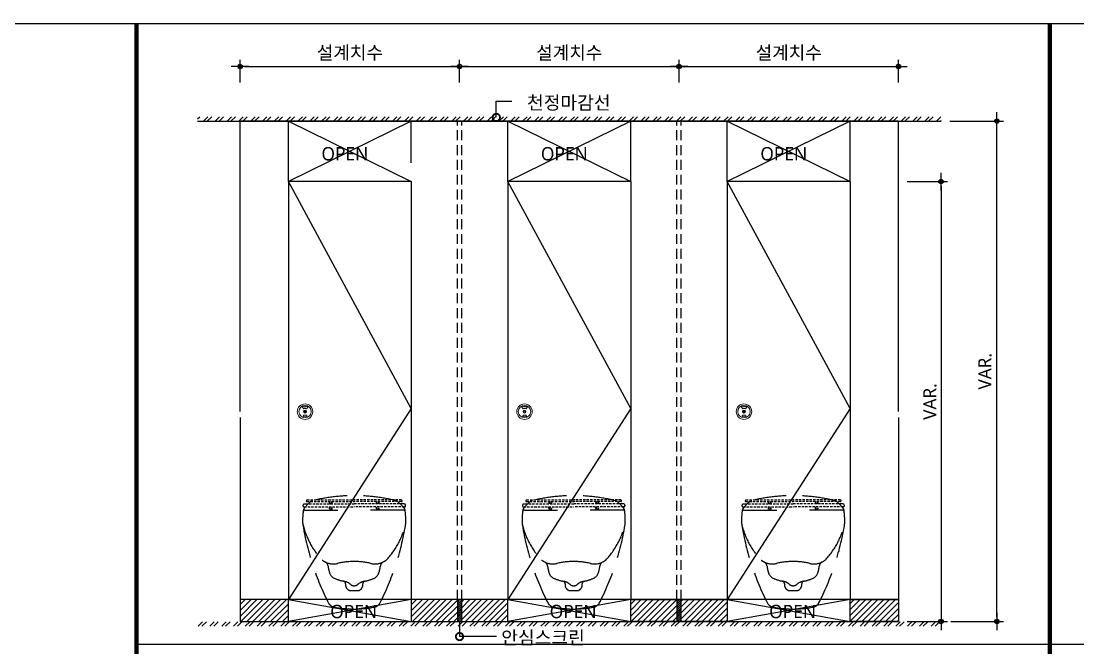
# Model space of a CAD drawing. Extents: x -256 to 8104, y -176 to 5714.
# Drawn here: x 2221 to 4629, y 4116 to 5543 of the extents above; entities that cross this region are included whole.
import ezdxf
from ezdxf.enums import TextEntityAlignment as Align

# ---------------------------------------------------------------- set-up
doc = ezdxf.new("R2010")
doc.units = 0
doc.header["$LTSCALE"] = 30
doc.linetypes.add('HIDDEN', pattern=[0.375, 0.25, -0.125])
doc.layers.get('0').update_dxf_attribs({"linetype": 'CONTINUOUS'})
doc.layers.get('DEFPOINTS').update_dxf_attribs({"linetype": 'CONTINUOUS'})
for name, color, linetype in [('DIM', 7, 'CONTINUOUS'), ('HAT', 8, 'CONTINUOUS'), ('HID', 9, 'HIDDEN'), ('문자', 3, 'CONTINUOUS'), ('부자재', 4, 'CONTINUOUS'), ('잠금쇠(회전형)', 4, 'CONTINUOUS'), ('치수', 1, 'CONTINUOUS'), ('판넬', 2, 'CONTINUOUS'), ('해치', 8, 'CONTINUOUS')]:
    doc.layers.add(name, color=color, linetype=linetype)
doc.styles.add('HDW', font='gulim.ttc')
doc.styles.add('돋움', font='malgun.ttf')
doc.dimstyles.new('10', dxfattribs={"dimscale": 10, "dimtxt": 3, "dimasz": 1, "dimexe": 1.5, "dimexo": 2, "dimgap": 1, "dimtad": 1, "dimdec": 0, "dimlunit": 6, "dimtxsty": '돋움', "dimblk": 'DIMDOT', "dimcen": -1, "dimdle": 1.5, "dimclrt": 3, "dimazin": 3, "dimtfac": 1, "dimtdec": 0, "dimtix": 1, "dimtmove": 2, "dimatfit": 3, "dimldrblk": 'DIMDOT', "dimarcsym": 0})

# ---------------------------------------------------------------- blocks, each defined once
blk = doc.blocks.new('DIMDOT')
at = {"linetype": 'Continuous'}
blk.add_line((-2, 0), (2, 0), dxfattribs=at)
for radius in [0.5, 0.25]:
    blk.add_circle((0, 0), radius, dxfattribs=at)
blk = doc.blocks.new('*D719')
at = {"layer": 'DEFPOINTS', "color": 0}
for p in [(67946.5, 3876.5), (67446.5, 3820.2), (67946.5, 3820.2)]:
    blk.add_point(p, dxfattribs=at)
at = {"layer": 'DIM', "color": 0, "lineweight": -2, "ltscale": 10}
for p, q in [((67446.5, 3840.2), (67446.5, 3891.5)), ((67456.5, 3876.5), (67936.5, 3876.5)), ((67946.5, 3840.2), (67946.5, 3891.5))]:
    blk.add_line(p, q, dxfattribs=at)
at = {"layer": 'DIM', "color": 0, "lineweight": -2, "xscale": 10, "yscale": 10, "zscale": 10, "rotation": 180}
blk.add_blockref('DIMDOT', (67446.5, 3876.5), dxfattribs=at)
at = {"layer": 'DIM', "color": 0, "lineweight": -2, "xscale": 10, "yscale": 10, "zscale": 10}
blk.add_blockref('DIMDOT', (67946.5, 3876.5), dxfattribs=at)
at = {"layer": 'DIM', "color": 3, "insert": (67696.5, 3906.1), "char_height": 30, "attachment_point": 5, "style": '돋움'}
blk.add_mtext('설계치수', dxfattribs=at)
blk = doc.blocks.new('*D720')
at = {"layer": 'DEFPOINTS', "color": 0}
for p in [(68446.5, 3876.5), (67946.5, 3820.2), (68446.5, 3820.2)]:
    blk.add_point(p, dxfattribs=at)
at = {"layer": 'DIM', "color": 0, "lineweight": -2, "ltscale": 10}
for p, q in [((67946.5, 3840.2), (67946.5, 3891.5)), ((67956.5, 3876.5), (68436.5, 3876.5)), ((68446.5, 3840.2), (68446.5, 3891.5))]:
    blk.add_line(p, q, dxfattribs=at)
at = {"layer": 'DIM', "color": 0, "lineweight": -2, "xscale": 10, "yscale": 10, "zscale": 10, "rotation": 180}
blk.add_blockref('DIMDOT', (67946.5, 3876.5), dxfattribs=at)
at = {"layer": 'DIM', "color": 0, "lineweight": -2, "xscale": 10, "yscale": 10, "zscale": 10}
blk.add_blockref('DIMDOT', (68446.5, 3876.5), dxfattribs=at)
at = {"layer": 'DIM', "color": 3, "insert": (68196.5, 3906.1), "char_height": 30, "attachment_point": 5, "style": '돋움'}
blk.add_mtext('설계치수', dxfattribs=at)
blk = doc.blocks.new('*D721')
at = {"layer": 'DEFPOINTS', "color": 0}
for p in [(68946.5, 3876.5), (68446.5, 3820.2), (68946.5, 3820.2)]:
    blk.add_point(p, dxfattribs=at)
at = {"layer": 'DIM', "color": 0, "lineweight": -2, "ltscale": 10}
for p, q in [((68446.5, 3840.2), (68446.5, 3891.5)), ((68456.5, 3876.5), (68936.5, 3876.5)), ((68946.5, 3840.2), (68946.5, 3891.5))]:
    blk.add_line(p, q, dxfattribs=at)
at = {"layer": 'DIM', "color": 0, "lineweight": -2, "xscale": 10, "yscale": 10, "zscale": 10, "rotation": 180}
blk.add_blockref('DIMDOT', (68446.5, 3876.5), dxfattribs=at)
at = {"layer": 'DIM', "color": 0, "lineweight": -2, "xscale": 10, "yscale": 10, "zscale": 10}
blk.add_blockref('DIMDOT', (68946.5, 3876.5), dxfattribs=at)
at = {"layer": 'DIM', "color": 3, "insert": (68696.5, 3906.1), "char_height": 30, "attachment_point": 5, "style": '돋움'}
blk.add_mtext('설계치수', dxfattribs=at)
blk = doc.blocks.new('*D722')
at = {"layer": 'DEFPOINTS', "color": 0}
for p in [(68946.5, 3614.2), (68946.5, 2612.3), (69043.4, 2612.3)]:
    blk.add_point(p, dxfattribs=at)
at = {"layer": 'DIM', "color": 0, "lineweight": -2, "ltscale": 10}
for p, q in [((68966.5, 3614.2), (69058.4, 3614.2)), ((69043.4, 3604.2), (69043.4, 2622.3)), ((68966.5, 2612.3), (69058.4, 2612.3))]:
    blk.add_line(p, q, dxfattribs=at)
at = {"layer": 'DIM', "color": 0, "lineweight": -2, "xscale": 10, "yscale": 10, "zscale": 10}
for p, rotation in [((69043.4, 3614.2), 90), ((69043.4, 2612.3), 270)]:
    blk.add_blockref('DIMDOT', p, dxfattribs=dict(at, rotation=rotation))
at = {"layer": 'DIM', "color": 3, "insert": (69018.2, 3113.3), "char_height": 30, "attachment_point": 5, "rotation": 90, "style": '돋움'}
blk.add_mtext('VAR.', dxfattribs=at)
blk = doc.blocks.new('A$C460A2A32')
at = {"color": 0}
for p, q in [((2.8, 20), (0.5, 16)), ((2.8, 20), (8.6, 20)), ((3.9, 10), (162.3, 10)), ((8.6, 20), (162.3, 20)), ((12.8, 32), (11.2, 30.4)), ((12.6, 27), (162.3, 27)), ((12.8, 32), (162.3, 32)), ((311.8, 32), (162.3, 32)), ((312, 27), (162.3, 27)), ((316, 20), (162.3, 20)), ((320.7, 10), (162.3, 10)), ((311.8, 32), (313.4, 30.4)), ((321.8, 20), (316, 20)), ((321.8, 20), (324.1, 16))]:
    blk.add_line(p, q, dxfattribs=at)
for centre, radius, start, end in [((3.9, 14), 4, 150.0107, 270), ((12.6, 29), 2, 135, 270), ((108.9, 28.2), 26, 182.6717, 198.4118), ((108.9, 10), 26, 180, 202.6199), ((107.4, 28.2), 23, 183.0205, 200.9186), ((107.4, 10), 23, 180, 205.7715), ((68.6, 10), 23, 334.2285, 0), ((68.6, 28.2), 23, 339.0814, 356.9795), ((67.1, 10), 26, 337.3801, 0), ((67.1, 28.2), 26, 341.5882, 357.3283), ((257.5, 28.2), 26, 182.6717, 198.4118), ((257.5, 10), 26, 180, 202.6199), ((256, 28.2), 23, 183.0205, 200.9186), ((256, 10), 23, 180, 205.7715), ((217.2, 10), 23, 334.2285, 0), ((217.2, 28.2), 23, 339.0814, 356.9795), ((215.7, 10), 26, 337.3801, 0), ((215.7, 28.2), 26, 341.5882, 357.3283), ((312, 29), 2, 270, 45), ((320.7, 14), 4, 270, 29.9893)]:
    blk.add_arc(centre, radius, start, end, dxfattribs=at)
blk = doc.blocks.new('_DOTSMALL')
at = {"color": 0, "linetype": 'ByBlock', "const_width": 0.5}
blk.add_lwpolyline([(-0.0625, 0, 1), (0.0625, 0, 1)], format="xyb", close=True, dxfattribs=at)
blk = doc.blocks.new('A$C63EC304E')
at = {"layer": '치수', "color": 1, "xscale": 2.5, "yscale": 2.5, "zscale": 2.5, "rotation": 234.3098741996962}
blk.add_blockref('_DOTSMALL', (0.31, 0.31), dxfattribs=at)
blk = doc.blocks.new('A$C2BC9653E')
at = {"layer": '치수', "xscale": 0.3333333333333333, "yscale": 0.3333333333333333, "zscale": 0.3333333333333333}
blk.add_blockref('A$C63EC304E', (0, 0), dxfattribs=at)
blk = doc.blocks.new('A$C7FC71301')
at = {"layer": '치수', "rotation": 180}
blk.add_blockref('A$C2BC9653E', (0.208, 0.208), dxfattribs=at)
blk = doc.blocks.new('A$C4A20372B')
at = {"layer": '치수'}
blk.add_blockref('A$C7FC71301', (0, 0), dxfattribs=at)
blk = doc.blocks.new('A$C566469F5')
at = {"layer": '치수'}
blk.add_blockref('A$C4A20372B', (0, 0), dxfattribs=at)
blk = doc.blocks.new('A$C7E317CD4')
at = {"layer": '해치', "xscale": 2, "yscale": 2, "zscale": 2}
blk.add_blockref('A$C566469F5', (0, 0), dxfattribs=at)
blk = doc.blocks.new('A$C601D7F27')
at = {"layer": '치수'}
blk.add_blockref('A$C7E317CD4', (0, 0), dxfattribs=at)
blk = doc.blocks.new('A$C38802C08')
at = {"layer": '치수'}
blk.add_blockref('A$C601D7F27', (0, 0), dxfattribs=at)
blk = doc.blocks.new('*D739')
at = {"layer": 'DEFPOINTS', "color": 0}
for p in [(69043.4, 3752.1), (69170.8, 3752.1), (69045.9, 2612.3)]:
    blk.add_point(p, dxfattribs=at)
at = {"layer": 'DIM', "color": 0, "lineweight": -2, "ltscale": 10}
for p, q in [((69063.4, 3752.1), (69185.8, 3752.1)), ((69170.8, 2622.3), (69170.8, 3742.1)), ((69065.9, 2612.3), (69185.8, 2612.3))]:
    blk.add_line(p, q, dxfattribs=at)
at = {"layer": 'DIM', "color": 0, "lineweight": -2, "xscale": 10, "yscale": 10, "zscale": 10}
for p, rotation in [((69170.8, 3752.1), 90), ((69170.8, 2612.3), 270)]:
    blk.add_blockref('DIMDOT', p, dxfattribs=dict(at, rotation=rotation))
at = {"layer": 'DIM', "color": 3, "insert": (69143.5, 3182.2), "char_height": 30, "attachment_point": 5, "rotation": 90, "style": '돋움'}
blk.add_mtext('VAR.', dxfattribs=at)
blk = doc.blocks.new('EDGE_27', base_point=(64726.3, -1563.7))
h = blk.add_hatch()
h.set_pattern_fill('ANSI31', color=3, scale=3, angle=180)
h.set_pattern_definition([(225, (64764.804, -1739.444), (6.735192, -6.735192), [])])
h.paths.add_polyline_path([(67556.5, 2662.3), (67446.5, 2662.3), (67446.5, 2612.3), (67556.5, 2612.3)])
h.paths.add_polyline_path([(67941.5, 2662.3), (67836.5, 2662.3), (67836.5, 2612.3), (67941.5, 2612.3)])
h.paths.add_polyline_path([(68056.5, 2662.3), (67951.5, 2662.3), (67951.5, 2612.3), (68056.5, 2612.3)])
h.paths.add_polyline_path([(68441.5, 2662.3), (68336.5, 2662.3), (68336.5, 2612.3), (68441.5, 2612.3)])
h.paths.add_polyline_path([(68556.5, 2662.3), (68451.5, 2662.3), (68451.5, 2612.3), (68556.5, 2612.3)])
h.paths.add_polyline_path([(68946.5, 2662.3), (68836.5, 2662.3), (68836.5, 2612.3), (68946.5, 2612.3)])
h = blk.add_hatch()
h.set_pattern_fill('ANSI31', color=2, style=0)
h.set_pattern_definition([(45, (64764.8044, -1739.4443), (-2.245064, 2.245064), [])])
h.paths.add_polyline_path([(67951.5, 2662.3), (67941.5, 2662.3), (67941.5, 2612.3), (67951.5, 2612.3)])
h = blk.add_hatch()
h.set_pattern_fill('ANSI31', color=2, style=0)
h.set_pattern_definition([(45, (65264.8044, -1739.4443), (-2.245064, 2.245064), [])])
h.paths.add_polyline_path([(68451.5, 2662.3), (68441.5, 2662.3), (68441.5, 2612.3), (68451.5, 2612.3)])
at = {"layer": 'HAT'}
h = blk.add_hatch(dxfattribs=at)
h.set_pattern_fill('ANSI32', color=256, scale=2, style=0)
h.set_pattern_definition([(45, (56110.435, -1880.92), (-13.470384, 13.470384), []), (45, (56119.415, -1880.92), (-13.470384, 13.470384), [])])
h.paths.add_polyline_path([(67349.8, 3762.1), (69043.4, 3762.1), (69043.4, 3752.1), (67349.8, 3752.1)])
h = blk.add_hatch(dxfattribs=at)
h.set_pattern_fill('ANSI32', color=256, scale=2, style=0)
h.set_pattern_definition([(45, (56110.435, -1698.94), (-13.470384, 13.470384), []), (45, (56119.415, -1698.94), (-13.470384, 13.470384), [])])
h.paths.add_polyline_path([(67349.8, 2601.8), (69043.4, 2601.8), (69043.4, 2611.8), (67349.8, 2611.8)])
at = {"color": 2}
for p, q in [((67349.8, 3752.1), (69043.4, 3752.1)), ((67836.5, 2662.3), (67836.5, 2612.3)), ((67941.5, 2662.3), (67941.5, 2612.3)), ((68441.5, 2662.3), (68441.5, 2612.3)), ((68556.5, 2662.3), (68556.5, 2612.3))]:
    blk.add_line(p, q, dxfattribs=at)
for p, q in [((67446.5, 3090.9), (67446.5, 3752.1)), ((68946.5, 3090.9), (68946.5, 3752.1)), ((67446.5, 3077.2), (67446.5, 2612.3)), ((68946.5, 3077.2), (68946.5, 2612.3)), ((67446.5, 2612.3), (68946.5, 2612.3))]:
    blk.add_line(p, q)
at = {"color": 8}
blk.add_line((67210.4, 2560.5), (70558.3, 2560.5), dxfattribs=at)
at = {"color": 2}
for points in [[(64725.6, 3974.7), (71977.9, 3974.7), (71977.9, -1563.6), (64725.6, -1563.6)], [(64725.6, 3974.7), (71977.9, 3974.7), (71977.9, -1563.6), (64725.6, -1563.6)], [(64725.6, 3974.7), (72707.5, 3974.7), (72707.5, -1563.6), (64725.6, -1563.6)], [(67556.5, 2662.3), (67446.5, 2662.3), (67446.5, 2612.3), (67556.5, 2612.3)], [(68056.5, 2662.3), (67836.5, 2662.3), (67836.5, 2612.3), (68056.5, 2612.3)], [(67951.5, 2662.3), (67941.5, 2662.3), (67941.5, 2612.3), (67951.5, 2612.3)], [(68336.5, 2662.3), (68556.5, 2662.3), (68556.5, 2612.3), (68336.5, 2612.3)], [(68451.5, 2662.3), (68441.5, 2662.3), (68441.5, 2612.3), (68451.5, 2612.3)], [(68836.5, 2662.3), (68946.5, 2662.3), (68946.5, 2612.3), (68836.5, 2612.3)]]:
    blk.add_lwpolyline(points, close=True, dxfattribs=at)
at = {"color": 8, "const_width": 10}
for points in [[(67210.4, 1205.6), (67210.4, 3974.7)], [(69291.4, 1205.6), (69291.4, 3974.7)]]:
    blk.add_lwpolyline(points, dxfattribs=at)
at = {"layer": 'HID', "ltscale": 3}
for p, q in [((67941.5, 2662.3), (67941.5, 3752.1)), ((67951.5, 2662.3), (67951.5, 3752.1)), ((68441.5, 2662.3), (68441.5, 3752.1)), ((68451.5, 2662.3), (68451.5, 3752.1))]:
    blk.add_line(p, q, dxfattribs=at)
at = {"layer": 'HID', "ltscale": 10}
for p, q in [((67594.3, 2866.3), (67706.5, 2866.3)), ((67818.8, 2866.3), (67706.5, 2866.3)), ((68094.3, 2866.3), (68206.5, 2866.3)), ((68318.8, 2866.3), (68206.5, 2866.3)), ((68594.3, 2866.3), (68706.5, 2866.3)), ((68818.8, 2866.3), (68706.5, 2866.3))]:
    blk.add_line(p, q, dxfattribs=at)
for centre, radius, start, end in [((67706.5, 2495.9), 403.1, 76.2923, 103.7077), ((68206.5, 2495.9), 403.1, 76.2923, 103.7077), ((68706.5, 2495.9), 403.1, 76.2923, 103.7077), ((67768.9, 2841.9), 180, 172.4918, 181.055), ((67594.3, 2862.1), 4.2, 90, 173.3826), ((67599.4, 2864.2), 9, 143.1013, 172.4918), ((67664.2, 2815.6), 90, 128.0065, 143.1013), ((67612.4, 2881.8), 6, 103.9579, 128.0065), ((67800.6, 2881.8), 6, 51.9935, 76.0421), ((67748.9, 2815.6), 90, 36.8987, 51.9935), ((67818.8, 2862.1), 4.2, 6.6174, 90), ((67813.7, 2864.2), 9, 7.5082, 36.8987), ((67644.1, 2841.9), 180, 358.945, 7.5082), ((68268.9, 2841.9), 180, 172.4918, 181.055), ((68094.3, 2862.1), 4.2, 90, 173.3826), ((68099.4, 2864.2), 9, 143.1013, 172.4918), ((68164.2, 2815.6), 90, 128.0065, 143.1013), ((68112.4, 2881.8), 6, 103.9579, 128.0065), ((68300.6, 2881.8), 6, 51.9935, 76.0421), ((68248.9, 2815.6), 90, 36.8987, 51.9935), ((68318.8, 2862.1), 4.2, 6.6174, 90), ((68313.7, 2864.2), 9, 7.5082, 36.8987), ((68144.1, 2841.9), 180, 358.945, 7.5082), ((68768.9, 2841.9), 180, 172.4918, 181.055), ((68594.3, 2862.1), 4.2, 90, 173.3826), ((68599.4, 2864.2), 9, 143.1013, 172.4918), ((68664.2, 2815.6), 90, 128.0065, 143.1013), ((68612.4, 2881.8), 6, 103.9579, 128.0065), ((68800.6, 2881.8), 6, 51.9935, 76.0421), ((68748.9, 2815.6), 90, 36.8987, 51.9935), ((68818.8, 2862.1), 4.2, 6.6174, 90), ((68813.7, 2864.2), 9, 7.5082, 36.8987), ((68644.1, 2841.9), 180, 358.945, 7.5082), ((67630.9, 2839.3), 42, 181.055, 190.5892), ((67761.8, 2874.3), 177, 192.809, 223.5419), ((68183.9, 2929.5), 602.3, 189.3568, 207.2383), ((67229.1, 2929.5), 602.3, 332.7617, 350.6432), ((67651.2, 2874.3), 177, 316.4581, 347.191), ((67782.1, 2839.3), 42, 349.4108, 358.945), ((68130.9, 2839.3), 42, 181.055, 190.5892), ((68261.8, 2874.3), 177, 192.809, 223.5419), ((68683.9, 2929.5), 602.3, 189.3568, 207.2383), ((67729.1, 2929.5), 602.3, 332.7617, 350.6432), ((68151.2, 2874.3), 177, 316.4581, 347.191), ((68282.1, 2839.3), 42, 349.4108, 358.945), ((68630.9, 2839.3), 42, 181.055, 190.5892), ((68761.8, 2874.3), 177, 192.809, 223.5419), ((69183.9, 2929.5), 602.3, 189.3568, 207.2383), ((68229.1, 2929.5), 602.3, 332.7617, 350.6432), ((68651.2, 2874.3), 177, 316.4581, 347.191), ((68782.1, 2839.3), 42, 349.4108, 358.945), ((67659.1, 2785.6), 42, 232.3598, 243.5689), ((67635.1, 2737.3), 12, 6.9609, 63.5689), ((67659.1, 2785.6), 42, 248.0565, 282.8609), ((67706.5, 2578), 171, 90, 102.8609), ((67706.5, 2578), 171, 77.1391, 90), ((67753.9, 2785.6), 42, 257.1391, 291.9435), ((67778, 2737.3), 12, 116.4311, 173.0391), ((67753.9, 2785.6), 42, 296.4311, 307.6402), ((68159.1, 2785.6), 42, 232.3598, 243.5689), ((68135.1, 2737.3), 12, 6.9609, 63.5689), ((68159.1, 2785.6), 42, 248.0565, 282.8609), ((68206.5, 2578), 171, 90, 102.8609), ((68206.5, 2578), 171, 77.1391, 90), ((68253.9, 2785.6), 42, 257.1391, 291.9435), ((68278, 2737.3), 12, 116.4311, 173.0391), ((68253.9, 2785.6), 42, 296.4311, 307.6402), ((68659.1, 2785.6), 42, 232.3598, 243.5689), ((68635.1, 2737.3), 12, 6.9609, 63.5689), ((68659.1, 2785.6), 42, 248.0565, 282.8609), ((68706.5, 2578), 171, 90, 102.8609), ((68706.5, 2578), 171, 77.1391, 90), ((68753.9, 2785.6), 42, 257.1391, 291.9435), ((68778, 2737.3), 12, 116.4311, 173.0391), ((68753.9, 2785.6), 42, 296.4311, 307.6402), ((67737.4, 2749.7), 91.1, 186.9609, 196.5836), ((67670.2, 2729.7), 21, 196.5836, 247.6201), ((67742.8, 2729.7), 21, 292.3799, 343.4164), ((67675.7, 2749.7), 91.1, 343.4164, 353.0391), ((68237.4, 2749.7), 91.1, 186.9609, 196.5836), ((68170.2, 2729.7), 21, 196.5836, 247.6201), ((68242.8, 2729.7), 21, 292.3799, 343.4164), ((68175.7, 2749.7), 91.1, 343.4164, 353.0391), ((68737.4, 2749.7), 91.1, 186.9609, 196.5836), ((68670.2, 2729.7), 21, 196.5836, 247.6201), ((68742.8, 2729.7), 21, 292.3799, 343.4164), ((68675.7, 2749.7), 91.1, 343.4164, 353.0391), ((67706.5, 2817.9), 116.3, 247.6201, 258.9228), ((67681, 2698.3), 6, 0, 77.9673), ((67678.4, 2674.3), 30, 49.4621, 78.9228), ((67700.4, 2695.9), 13.6, 169.8446, 248.5821), ((67706.5, 2707.2), 13.3, 229.4621, 270), ((67706.5, 2707.2), 13.3, 270, 310.5379), ((67734.6, 2674.3), 30, 101.0772, 130.5379), ((67712.6, 2695.9), 13.6, 291.4179, 10.1554), ((67732, 2698.3), 6, 102.0327, 180), ((67706.5, 2817.9), 116.3, 281.0772, 292.3799), ((68206.5, 2817.9), 116.3, 247.6201, 258.9228), ((68181, 2698.3), 6, 0, 77.9673), ((68178.4, 2674.3), 30, 49.4621, 78.9228), ((68200.4, 2695.9), 13.6, 169.8446, 248.5821), ((68206.5, 2707.2), 13.3, 229.4621, 270), ((68206.5, 2707.2), 13.3, 270, 310.5379), ((68234.6, 2674.3), 30, 101.0772, 130.5379), ((68212.6, 2695.9), 13.6, 291.4179, 10.1554), ((68232, 2698.3), 6, 102.0327, 180), ((68206.5, 2817.9), 116.3, 281.0772, 292.3799), ((68706.5, 2817.9), 116.3, 247.6201, 258.9228), ((68681, 2698.3), 6, 0, 77.9673), ((68678.4, 2674.3), 30, 49.4621, 78.9228), ((68700.4, 2695.9), 13.6, 169.8446, 248.5821), ((68706.5, 2707.2), 13.3, 229.4621, 270), ((68706.5, 2707.2), 13.3, 270, 310.5379), ((68734.6, 2674.3), 30, 101.0772, 130.5379), ((68712.6, 2695.9), 13.6, 291.4179, 10.1554), ((68732, 2698.3), 6, 102.0327, 180), ((68706.5, 2817.9), 116.3, 281.0772, 292.3799), ((67706.5, 2853.8), 171, 266.2838, 270), ((67706.5, 2853.8), 171, 270, 273.7162), ((68206.5, 2853.8), 171, 266.2838, 270), ((68206.5, 2853.8), 171, 270, 273.7162), ((68706.5, 2853.8), 171, 266.2838, 270), ((68706.5, 2853.8), 171, 270, 273.7162), ((67663.9, 2663), 18, 210.6249, 258.7833), ((67749.1, 2663), 18, 281.2167, 329.3751), ((68163.9, 2663), 18, 210.6249, 258.7833), ((68249.1, 2663), 18, 281.2167, 329.3751), ((68663.9, 2663), 18, 210.6249, 258.7833), ((68749.1, 2663), 18, 281.2167, 329.3751), ((67706.5, 2877.8), 237, 258.7833, 270), ((67706.5, 2877.8), 237, 270, 281.2167), ((68206.5, 2877.8), 237, 258.7833, 270), ((68206.5, 2877.8), 237, 270, 281.2167), ((68706.5, 2877.8), 237, 258.7833, 270), ((68706.5, 2877.8), 237, 270, 281.2167)]:
    blk.add_arc(centre, radius, start, end, dxfattribs=at)
at = {"layer": '부자재', "color": 3}
blk.add_line((68946.5, 3752.1), (67446.5, 3752.1), dxfattribs=at)
blk.add_line((68946.5, 3752.1), (67446.5, 3752.1), dxfattribs=at)
at = {"layer": '잠금쇠(회전형)', "linetype": 'Continuous', "lineweight": 15}
for p, q in [((67588, 3101), (67591.6, 3097)), ((67591.2, 3081.8), (67590.8, 3080.7)), ((67593.1, 3093.3), (67593.1, 3087.5)), ((67595.8, 3093.2), (67595.8, 3087.5)), ((67601.6, 3101), (67598, 3097)), ((67598.4, 3081.8), (67598.8, 3080.7)), ((68088, 3101), (68091.6, 3097)), ((68091.2, 3081.8), (68090.8, 3080.7)), ((68093.1, 3093.3), (68093.1, 3087.5)), ((68095.8, 3093.2), (68095.8, 3087.5)), ((68101.6, 3101), (68098, 3097)), ((68098.4, 3081.8), (68098.8, 3080.7)), ((68588, 3101), (68591.6, 3097)), ((68591.2, 3081.8), (68590.8, 3080.7)), ((68593.1, 3093.3), (68593.1, 3087.5)), ((68595.8, 3093.2), (68595.8, 3087.5)), ((68601.6, 3101), (68598, 3097)), ((68598.4, 3081.8), (68598.8, 3080.7))]:
    blk.add_line(p, q, dxfattribs=at)
for centre, radius in [((67594.5, 3090.4), 17.6), ((68094.5, 3090.4), 17.6), ((68594.5, 3090.4), 17.6), ((67594.5, 3090.4), 14.1), ((67594.5, 3090.4), 3.21), ((68094.5, 3090.4), 14.1), ((68094.5, 3090.4), 3.21), ((68594.5, 3090.4), 14.1), ((68594.5, 3090.4), 3.21)]:
    blk.add_circle(centre, radius, dxfattribs=at)
for centre, radius, start, end in [((67594.8, 3088.7), 14.1, 61.0478, 118.9522), ((67592.1, 3081.5), 0.98, 72.2332, 160.8571), ((67594.8, 3091), 6.81, 61.8696, 118.1304), ((67594.8, 3089.8), 7.75, 252.2332, 287.7668), ((67597.4, 3081.5), 0.98, 19.1429, 107.7668), ((68094.8, 3088.7), 14.1, 61.0478, 118.9522), ((68092.1, 3081.5), 0.98, 72.2332, 160.8571), ((68094.8, 3091), 6.81, 61.8696, 118.1304), ((68094.8, 3089.8), 7.75, 252.2332, 287.7668), ((68097.4, 3081.5), 0.98, 19.1429, 107.7668), ((68594.8, 3088.7), 14.1, 61.0478, 118.9522), ((68592.1, 3081.5), 0.98, 72.2332, 160.8571), ((68594.8, 3091), 6.81, 61.8696, 118.1304), ((68594.8, 3089.8), 7.75, 252.2332, 287.7668), ((68597.4, 3081.5), 0.98, 19.1429, 107.7668), ((67591.7, 3080.3), 0.98, 160.8571, 255.4685), ((67594.8, 3092.1), 13.2, 255.4685, 284.5315), ((67597.8, 3080.3), 0.98, 284.5315, 19.1429), ((68091.7, 3080.3), 0.98, 160.8571, 255.4685), ((68094.8, 3092.1), 13.2, 255.4685, 284.5315), ((68097.8, 3080.3), 0.98, 284.5315, 19.1429), ((68591.7, 3080.3), 0.98, 160.8571, 255.4685), ((68594.8, 3092.1), 13.2, 255.4685, 284.5315), ((68597.8, 3080.3), 0.98, 284.5315, 19.1429)]:
    blk.add_arc(centre, radius, start, end, dxfattribs=at)
at = {"layer": '치수'}
for p, q in [((68030.2, 3760.7), (68030.2, 3797.8)), ((68030.2, 3797.8), (68065.3, 3797.8)), ((67556.5, 3752.1), (67836.5, 3614.2)), ((67836.5, 3752.1), (67556.5, 3614.2)), ((68056.5, 3752.1), (68336.5, 3614.2)), ((68336.5, 3752.1), (68056.5, 3614.2)), ((68556.5, 3752.1), (68836.5, 3614.2)), ((68836.5, 3752.1), (68556.5, 3614.2)), ((67836.5, 3097.6), (67556.5, 3614.2)), ((68336.5, 3097.6), (68056.5, 3614.2)), ((68836.5, 3097.6), (68556.5, 3614.2)), ((67836.5, 3097.6), (67556.5, 2662.3)), ((68336.5, 3097.6), (68056.5, 2662.3)), ((68836.5, 3097.6), (68556.5, 2662.3)), ((67556.5, 2662.3), (67836.5, 2612.3)), ((67836.5, 2662.3), (67556.5, 2612.3)), ((68056.5, 2662.3), (68336.5, 2612.3)), ((68336.5, 2662.3), (68056.5, 2612.3)), ((68556.5, 2662.3), (68836.5, 2612.3)), ((68836.5, 2662.3), (68556.5, 2612.3)), ((67946.5, 2612.3), (67946.5, 2578)), ((68030.6, 2578), (67946.5, 2578))]:
    blk.add_line(p, q, dxfattribs=at)
at = {"layer": '판넬', "color": 3}
for p, q in [((67556.5, 3614.2), (67556.5, 3752.1)), ((67556.5, 3657.2), (67556.5, 3741.1)), ((67836.5, 3657.2), (67836.5, 3752.1)), ((68056.5, 3614.2), (68056.5, 3752.1)), ((68336.5, 3614.2), (68336.5, 3752.1)), ((68556.5, 3614.2), (68556.5, 3752.1)), ((68836.5, 3614.2), (68836.5, 3752.1)), ((67556.5, 2662.3), (67446.5, 2662.3)), ((68056.5, 2662.3), (67836.5, 2662.3)), ((68056.5, 2662.3), (67956.5, 2662.3)), ((68556.5, 2662.3), (68336.5, 2662.3)), ((68946.5, 2662.3), (68836.5, 2662.3))]:
    blk.add_line(p, q, dxfattribs=at)
at = {"layer": '판넬'}
for p, q in [((67836.5, 3614.2), (67556.5, 3614.2)), ((67556.5, 3614.2), (67556.5, 2662.3)), ((67836.5, 3614.2), (67836.5, 2705.4)), ((68336.5, 3614.2), (68056.5, 3614.2)), ((68056.5, 3614.2), (68056.5, 2662.3)), ((68336.5, 3614.2), (68336.5, 2705.4)), ((68556.5, 3614.2), (68556.5, 2662.3)), ((68836.5, 3614.2), (68556.5, 3614.2)), ((68836.5, 3614.2), (68836.5, 2705.4)), ((67836.5, 2705.4), (67836.5, 2662.3)), ((68336.5, 2705.4), (68336.5, 2662.3)), ((68836.5, 2705.4), (68836.5, 2662.3)), ((67836.5, 2662.3), (67556.5, 2662.3)), ((68336.5, 2662.3), (68056.5, 2662.3)), ((68836.5, 2662.3), (68556.5, 2662.3))]:
    blk.add_line(p, q, dxfattribs=at)
at = {"layer": '판넬', "color": 4}
blk.add_line((68556.5, 2662.3), (68456.5, 2662.3), dxfattribs=at)
at = {"layer": 'HID', "ltscale": 10, "xscale": 0.7200000000011642, "yscale": 0.7200000000011642, "zscale": 0.7200000000011642}
for p in [(67589.7, 2866.1), (68089.7, 2866.1), (68589.7, 2866.1)]:
    blk.add_blockref('A$C460A2A32', p, dxfattribs=at)
at = {"layer": '해치', "xscale": -20, "yscale": 20, "zscale": 20, "rotation": 180}
blk.add_blockref('A$C38802C08', (68026, 3764.6), dxfattribs=at)
at = {"layer": '해치', "xscale": -20, "yscale": 20, "zscale": 20}
blk.add_blockref('A$C38802C08', (67950.7, 2573.9), dxfattribs=at)
at = {"layer": '문자', "style": '돋움'}
for s, p in [('천정마감선', (68195.4, 3794.3)), ('OPEN', (67685.2, 3677.7)), ('OPEN', (68185.2, 3677.7)), ('OPEN', (68685.2, 3677.7)), ('OPEN', (67705.3, 2635.2)), ('OPEN', (68205.3, 2635.2)), ('OPEN', (68705.3, 2635.2)), ('안심스크린', (68136.7, 2576.3))]:
    blk.add_text(s, height=30.34, dxfattribs=at).set_placement(p, align=Align.MIDDLE)
at = {"layer": '잠금쇠(회전형)', "linetype": 'Continuous', "lineweight": 15, "style": 'HDW', "width": 0.659278}
for p, p2 in [((67591.6, 3098.9), (67597.8, 3098.9)), ((68091.6, 3098.9), (68097.8, 3098.9)), ((68591.6, 3098.9), (68597.8, 3098.9))]:
    blk.add_text('사용중', height=2.3, dxfattribs=at).set_placement(p, p2, align=Align.FIT)
at = {"layer": 'DIM', "ltscale": 10}
for base, p1, p2, picture, middle in [((67946.5, 3876.5), (67446.5, 3820.2), (67946.5, 3820.2), '*D719', (67696.5, 3906.1)), ((68446.5, 3876.5), (67946.5, 3820.2), (68446.5, 3820.2), '*D720', (68196.5, 3906.1)), ((68946.5, 3876.5), (68446.5, 3820.2), (68946.5, 3820.2), '*D721', (68696.5, 3906.1))]:
    dim = blk.add_linear_dim(base=base, p1=p1, p2=p2, text='설계치수', dimstyle='10', override={"dimtxsty": '돋움'}, dxfattribs=at)
    dim.commit()
    dim.dimension.update_dxf_attribs({"geometry": picture, "text_midpoint": middle})
dim = blk.add_linear_dim(base=(69170.8, 3752.1), p1=(69045.9, 2612.3), p2=(69043.4, 3752.1), angle=90, text='VAR.', dimstyle='10', dxfattribs=at)
dim.commit()
dim.dimension.update_dxf_attribs({"geometry": '*D739', "text_midpoint": (69143.5, 3182.2), "dimtype": 160})
dim = blk.add_linear_dim(base=(69043.4, 2612.3), p1=(68946.5, 3614.2), p2=(68946.5, 2612.3), angle=90, text='VAR.', dimstyle='10', override={"dimtxt": 3, "dimtxsty": '돋움'}, dxfattribs=at)
dim.commit()
dim.dimension.update_dxf_attribs({"geometry": '*D722', "text_midpoint": (69018.2, 3113.3)})

msp = doc.modelspace()

# ---------------------------------------------------------------- block references
msp.add_blockref('EDGE_27', (0, 0))

doc.saveas('drawing.dxf')
